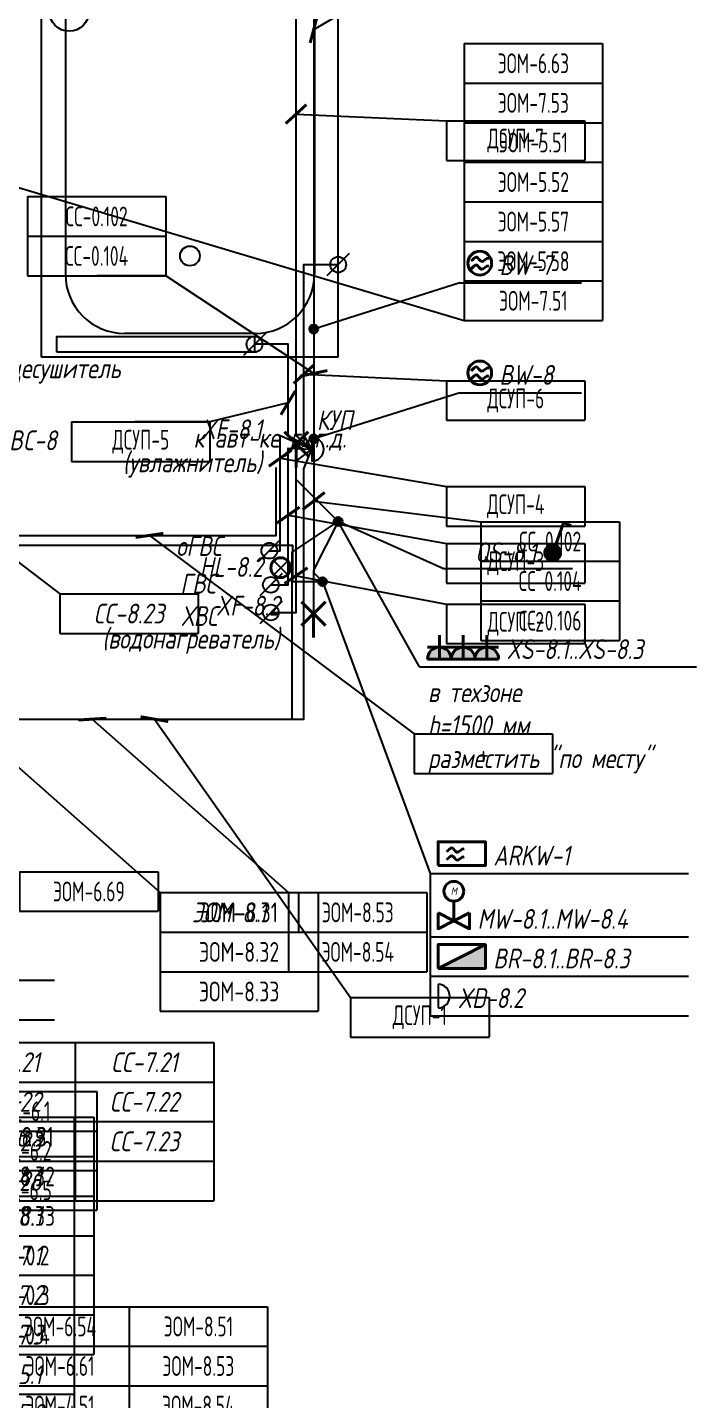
# Model space of a CAD drawing. Header units: millimetres. Extents: x -14566 to 16488, y -7315 to 17206.
# Drawn here: x 14795 to 16488, y 8711 to 12178 of the extents above; entities that cross this region are included whole.
import ezdxf
from ezdxf.enums import TextEntityAlignment as Align

# ---------------------------------------------------------------- set-up
doc = ezdxf.new("R2010")
doc.units = ezdxf.units.MM
doc.linetypes.add('DASHED', pattern=[19.05, 12.7, -6.35])
for name, color, linetype in [('01 Экспликация', 7, 'Continuous'), ('02 Розетки', 7, 'Continuous'), ('03 Стационарное ЭО', 7, 'Continuous'), ('04 Освещение', 7, 'Continuous'), ('05 Слаботочка', 7, 'Continuous'), ('06 Авт-ка климата', 7, 'Continuous'), ('07 Авт-ка общая', 7, 'Continuous'), ('09 ДСУП', 7, 'Continuous'), ('12 Трассы и коробки 220', 7, 'Continuous')]:
    doc.layers.add(name, color=color, linetype=linetype)
doc.styles.add('GOST typeA', font='')
doc.styles.get("Standard").update_dxf_attribs({"font": 'arial.ttf'})
doc.styles.add('ГОСТ-ISOCPEUR', font='isocpeui.ttf', dxfattribs={"width": 0.8})
doc.styles.get('GOST typeA').set_extended_font_data('GOST type A')
doc.linetypes.add('220V_LINE', pattern='A,0.2,-0.05,["~220V",Standard,S=0.1,R=0,X=0,Y=-0.05],-0.4,0.1', length=0.75)
doc.dimstyles.new('ISO-25', dxfattribs={"dimtxt": 2.5, "dimasz": 2.5, "dimexe": 1.25, "dimexo": 0.625, "dimtad": 1, "dimtxsty": 'Standard', "dimcen": 2.5, "dimadec": 0, "dimazin": 0, "dimtfac": 1, "dimtmove": 0, "dimatfit": 3, "dimfxl": 1, "dimarcsym": 0})

# ---------------------------------------------------------------- blocks, each defined once
blk = doc.blocks.new('розетка скрытая трехполюсная IP54')
at = {"lineweight": -2}
h = blk.add_hatch(color=0, dxfattribs=at)
h.paths.add_polyline_path([(0, 0), (0, 1.5, 0.414214), (-1.5, 0)])
h.paths.add_polyline_path([(1.5, 0, 0.414214), (0, 1.5), (0, 0)])
at = {"color": 0, "lineweight": -2}
for p, q in [((0, 0), (0, 3)), ((-1.5, 1.5), (1.5, 1.5)), ((-1.5, 0), (1.5, 0))]:
    blk.add_line(p, q, dxfattribs=at)
blk.add_arc((0, 0), 1.5, 0, 180, dxfattribs=at)
blk = doc.blocks.new('вентиль с электроприводом')
at = {"color": 0, "linetype": 'DASHED', "lineweight": -2}
blk.add_line((0, 2.5), (0, 0), dxfattribs=at)
at = {"color": 0, "lineweight": -2}
for points in [[(-2, 1), (-2, -1), (0, 0), (-2, 1)], [(2, 1), (2, -1), (0, 0), (2, 1)]]:
    blk.add_lwpolyline(points, dxfattribs=at)
blk.add_circle((0, 3.75), 1.25, dxfattribs=at)
at = {"color": 0, "lineweight": -2, "style": 'ГОСТ-ISOCPEUR', "width": 0.8}
blk.add_text('M', height=1, rotation=360, dxfattribs=at).set_placement((0, 3.75), align=Align.MIDDLE_CENTER)
blk = doc.blocks.new('контроллер протечек')
at = {"color": 0, "lineweight": -2}
blk.add_lwpolyline([(0, 0), (0, 3), (6, 3), (6, 0)], close=True, dxfattribs=at)
at = {"color": 0, "lineweight": -2, "start_tangent": (0.745789, 0.666182), "end_tangent": (0.976749, -0.214388)}
for points in [[(1.1, 1.73), (1.77, 2.23), (2.38, 1.68), (3.32, 2.1)], [(1.1, 0.73), (1.77, 1.23), (2.38, 0.68), (3.32, 1.1)]]:
    blk.add_spline(points, degree=3, dxfattribs=at)
blk = doc.blocks.new('счетчик воды')
at = {"lineweight": -2}
blk.add_hatch(color=0, dxfattribs=at).paths.add_polyline_path([(6, 0), (6, 3), (0, 0)])
at = {"color": 0, "lineweight": -2}
blk.add_line((0, 0), (6, 3), dxfattribs=at)
blk.add_lwpolyline([(0, 0), (0, 3), (6, 3), (6, 0)], close=True, dxfattribs=at)
blk = doc.blocks.new('стац. точка')
at = {"color": 0, "lineweight": -2}
for p, q in [((-1.5, 1.5), (1.5, -1.5)), ((1.5, 1.5), (-1.5, -1.5)), ((0, 0), (0, -3))]:
    blk.add_line(p, q, dxfattribs=at)
blk = doc.blocks.new('кнопка 1 открытая IP44')
at = {"lineweight": -2}
blk.add_hatch(color=0, dxfattribs=at).paths.add_polyline_path([(-1, 0, 1), (1, 0, 1)])
at = {"color": 0, "lineweight": -2}
for p, q in [((0.35, 0.94), (1.39, 3.78)), ((1.39, 3.78), (2.34, 3.45))]:
    blk.add_line(p, q, dxfattribs=at)
blk.add_circle((0, 0), 1, dxfattribs=at)
blk = doc.blocks.new('*T132')
at = {"layer": '02 Розетки', "color": 0, "lineweight": -2}
for p, q in [((0, 0), (350, 0)), ((0, 0), (0, -900)), ((350, 0), (350, -900)), ((0, -100), (350, -100)), ((0, -200), (350, -200)), ((0, -300), (350, -300)), ((0, -400), (350, -400)), ((0, -500), (350, -500)), ((0, -600), (350, -600)), ((0, -700), (350, -700)), ((0, -800), (350, -800)), ((0, -900), (350, -900))]:
    blk.add_line(p, q, dxfattribs=at)
at = {"layer": '02 Розетки', "color": 0, "char_height": 50, "width": 330, "attachment_point": 5, "style": 'ГОСТ-ISOCPEUR'}
for s, insert in [('{ЭОМ-6.9}', (175, -50)), ('{ЭОМ-4.1}', (175, -150)), ('{ЭОМ-8.1}', (175, -250)), ('{ЭОМ-7.1}', (175, -350)), ('{ЭОМ-7.2}', (175, -450)), ('{ЭОМ-7.3}', (175, -550)), ('{ЭОМ-5.1}', (175, -650)), ('{ЭОМ-5.2}', (175, -750)), ('{ЭОМ-5.3}', (175, -850))]:
    blk.add_mtext(s, dxfattribs=dict(at, insert=insert))
blk = doc.blocks.new('*T147')
at = {"layer": '02 Розетки', "color": 0, "lineweight": -2}
for p, q in [((0, 0), (350, 0)), ((0, 0), (0, -100)), ((350, 0), (350, -100)), ((0, -100), (350, -100))]:
    blk.add_line(p, q, dxfattribs=at)
at = {"layer": '02 Розетки', "color": 0, "insert": (175, -50), "char_height": 50, "width": 330, "attachment_point": 5, "style": 'ГОСТ-ISOCPEUR'}
blk.add_mtext('{ЭОМ-8.1}', dxfattribs=at)
blk = doc.blocks.new('*T169')
at = {"layer": '03 Стационарное ЭО', "color": 0, "lineweight": -2}
for p, q in [((0, 0), (400, 0)), ((0, 0), (0, -600)), ((400, 0), (400, -600)), ((0, -100), (400, -100)), ((0, -200), (400, -200)), ((0, -300), (400, -300)), ((0, -400), (400, -400)), ((0, -500), (400, -500)), ((0, -600), (400, -600))]:
    blk.add_line(p, q, dxfattribs=at)
at = {"layer": '03 Стационарное ЭО', "color": 0, "char_height": 50, "width": 380, "attachment_point": 5, "style": 'GOST typeA'}
for s, insert in [('{\\W0.9;ЭОМ-8.31}', (200, -50)), ('{\\W0.9;ЭОМ-8.32}', (200, -150)), ('{\\W0.9;ЭОМ-8.33}', (200, -250)), ('{\\W0.9;ЭОМ-0.2}', (200, -350)), ('{\\W0.9;ЭОМ-0.3}', (200, -450)), ('{\\W0.9;ЭОМ-0.4}', (200, -550))]:
    blk.add_mtext(s, dxfattribs=dict(at, insert=insert))
blk = doc.blocks.new('*T175')
at = {"layer": '03 Стационарное ЭО', "color": 0, "lineweight": -2}
for p, q in [((0, 0), (400, 0)), ((0, 0), (0, -300)), ((400, 0), (400, -300)), ((0, -100), (400, -100)), ((0, -200), (400, -200)), ((0, -300), (400, -300))]:
    blk.add_line(p, q, dxfattribs=at)
at = {"layer": '03 Стационарное ЭО', "color": 0, "char_height": 50, "width": 380, "attachment_point": 5, "style": 'GOST typeA'}
for s, insert in [('{\\W0.9;ЭОМ-8.31}', (200, -50)), ('{\\W0.9;ЭОМ-8.32}', (200, -150)), ('{\\W0.9;ЭОМ-8.33}', (200, -250))]:
    blk.add_mtext(s, dxfattribs=dict(at, insert=insert))
blk = doc.blocks.new('*T195')
at = {"layer": '04 Освещение', "color": 0, "lineweight": -2}
for p, q in [((0, 0), (350, 0)), ((0, 0), (0, -1000)), ((350, 0), (350, -1000)), ((0, -100), (350, -100)), ((0, -200), (350, -200)), ((0, -300), (350, -300)), ((0, -400), (350, -400)), ((0, -500), (350, -500)), ((0, -600), (350, -600)), ((0, -700), (350, -700)), ((0, -800), (350, -800)), ((0, -900), (350, -900)), ((0, -1000), (350, -1000))]:
    blk.add_line(p, q, dxfattribs=at)
at = {"layer": '04 Освещение', "color": 0, "char_height": 50, "width": 330, "attachment_point": 5, "style": 'GOST typeA'}
for s, insert in [('{\\W0.8;ЭОМ-6.54}', (175, -50)), ('{\\W0.8;ЭОМ-6.61}', (175, -150)), ('{\\W0.8;ЭОМ-4.51}', (175, -250)), ('{\\W0.8;ЭОМ-4.52}', (175, -350)), ('{\\W0.8;ЭОМ-4.53}', (175, -450)), ('{\\W0.8;ЭОМ-4.54}', (175, -550)), ('{\\W0.8;ЭОМ-4.58}', (175, -650)), ('{\\W0.8;ЭОМ-4.60}', (175, -750)), ('{\\W0.8;ЭОМ-6.67}', (175, -850)), ('{\\W0.8;ЭОМ-6.69}', (175, -950))]:
    blk.add_mtext(s, dxfattribs=dict(at, insert=insert))
blk = doc.blocks.new('*T205')
at = {"layer": '04 Освещение', "color": 0, "lineweight": -2}
for p, q in [((0, 0), (350, 0)), ((0, 0), (0, -200)), ((350, 0), (350, -200)), ((0, -100), (350, -100)), ((0, -200), (350, -200))]:
    blk.add_line(p, q, dxfattribs=at)
at = {"layer": '04 Освещение', "color": 0, "char_height": 50, "width": 330, "attachment_point": 5, "style": 'GOST typeA'}
for s, insert in [('{\\W0.8;ЭОМ-8.53}', (175, -50)), ('{\\W0.8;ЭОМ-8.54}', (175, -150))]:
    blk.add_mtext(s, dxfattribs=dict(at, insert=insert))
blk = doc.blocks.new('*T234')
at = {"layer": '04 Освещение', "color": 0, "lineweight": -2}
for p, q in [((0, 0), (350, 0)), ((0, 0), (0, -900)), ((350, 0), (350, -900)), ((0, -100), (350, -100)), ((0, -200), (350, -200)), ((0, -300), (350, -300)), ((0, -400), (350, -400)), ((0, -500), (350, -500)), ((0, -600), (350, -600)), ((0, -700), (350, -700)), ((0, -800), (350, -800)), ((0, -900), (350, -900))]:
    blk.add_line(p, q, dxfattribs=at)
at = {"layer": '04 Освещение', "color": 0, "char_height": 50, "width": 330, "attachment_point": 5, "style": 'GOST typeA'}
for s, insert in [('{\\W0.8;ЭОМ-8.51}', (175, -50)), ('{\\W0.8;ЭОМ-8.53}', (175, -150)), ('{\\W0.8;ЭОМ-8.54}', (175, -250)), ('{\\W0.8;ЭОМ-7.51}', (175, -350)), ('{\\W0.8;ЭОМ-7.53}', (175, -450)), ('{\\W0.8;ЭОМ-5.51}', (175, -550)), ('{\\W0.8;ЭОМ-5.52}', (175, -650)), ('{\\W0.8;ЭОМ-5.57}', (175, -750)), ('{\\W0.8;ЭОМ-5.58}', (175, -850))]:
    blk.add_mtext(s, dxfattribs=dict(at, insert=insert))
blk = doc.blocks.new('*T244')
at = {"layer": '04 Освещение', "color": 0, "lineweight": -2}
for p, q in [((0, 0), (350, 0)), ((0, 0), (0, -100)), ((350, 0), (350, -100)), ((0, -100), (350, -100))]:
    blk.add_line(p, q, dxfattribs=at)
at = {"layer": '04 Освещение', "color": 0, "insert": (175, -50), "char_height": 50, "width": 330, "attachment_point": 5, "style": 'GOST typeA'}
blk.add_mtext('{\\W0.8;ЭОМ-6.69}', dxfattribs=at)
blk = doc.blocks.new('*T288')
at = {"layer": '06 Авт-ка климата', "color": 0, "lineweight": -2}
for p, q in [((0, 0), (700, 0)), ((0, 0), (0, -400)), ((350, 0), (350, -400)), ((700, 0), (700, -400)), ((0, -100), (700, -100)), ((0, -200), (700, -200)), ((0, -300), (700, -300)), ((0, -400), (700, -400))]:
    blk.add_line(p, q, dxfattribs=at)
at = {"layer": '06 Авт-ка климата', "color": 0, "char_height": 50, "width": 330, "attachment_point": 5, "style": 'ГОСТ-ISOCPEUR'}
for s, insert in [('{СС-8.21}', (175, -50)), ('{СС-7.21}', (525, -50)), ('{СС-8.22}', (175, -150)), ('{СС-7.22}', (525, -150)), ('{СС-8.23}', (175, -250)), ('{СС-7.23}', (525, -250)), ('{СС-4.26}', (175, -350))]:
    blk.add_mtext(s, dxfattribs=dict(at, insert=insert))
blk = doc.blocks.new('*T308')
at = {"layer": '06 Авт-ка климата', "color": 0, "lineweight": -2}
for p, q in [((0, 0), (350, 0)), ((0, 0), (0, -100)), ((350, 0), (350, -100)), ((0, -100), (350, -100))]:
    blk.add_line(p, q, dxfattribs=at)
at = {"layer": '06 Авт-ка климата', "color": 0, "insert": (175, -50), "char_height": 50, "width": 330, "attachment_point": 5, "style": 'ГОСТ-ISOCPEUR'}
blk.add_mtext('{СС-8.23}', dxfattribs=at)
blk = doc.blocks.new('коробка коммутационная')
at = {"color": 0}
blk.add_line((0, 3), (0, 0), dxfattribs=at)
blk.add_arc((0, 1.5), 1.5, 270, 90, dxfattribs=at)
blk = doc.blocks.new('датчик протечки')
at = {"color": 0, "lineweight": -2}
blk.add_circle((0, 0), 1.5, dxfattribs=at)
at = {"color": 0, "lineweight": -2, "start_tangent": (0.745789, 0.666182), "end_tangent": (0.976749, -0.214388)}
for points in [[(-1.08, 0.27), (-0.41, 0.76), (0.2, 0.22), (1.14, 0.64)], [(-1.08, -0.73), (-0.41, -0.24), (0.2, -0.78), (1.14, -0.36)]]:
    blk.add_spline(points, degree=3, dxfattribs=at)
blk = doc.blocks.new('*T398')
at = {"layer": '07 Авт-ка общая', "color": 0, "lineweight": -2}
for p, q in [((0, 0), (350, 0)), ((0, 0), (0, -300)), ((350, 0), (350, -300)), ((0, -100), (350, -100)), ((0, -200), (350, -200)), ((0, -300), (350, -300))]:
    blk.add_line(p, q, dxfattribs=at)
at = {"layer": '07 Авт-ка общая', "color": 0, "char_height": 50, "width": 330, "attachment_point": 5, "style": 'GOST typeA'}
for s, insert in [('{\\W0.8;СС-0.102}', (175, -50)), ('{\\W0.8;СС-0.104}', (175, -150)), ('{\\W0.8;СС-0.106}', (175, -250))]:
    blk.add_mtext(s, dxfattribs=dict(at, insert=insert))
blk = doc.blocks.new('*T399')
at = {"layer": '07 Авт-ка общая', "color": 0, "lineweight": -2}
for p, q in [((0, 0), (350, 0)), ((0, 0), (0, -200)), ((350, 0), (350, -200)), ((0, -100), (350, -100)), ((0, -200), (350, -200))]:
    blk.add_line(p, q, dxfattribs=at)
at = {"layer": '07 Авт-ка общая', "color": 0, "char_height": 50, "width": 330, "attachment_point": 5, "style": 'GOST typeA'}
for s, insert in [('{\\W0.8;СС-0.102}', (175, -50)), ('{\\W0.8;СС-0.104}', (175, -150))]:
    blk.add_mtext(s, dxfattribs=dict(at, insert=insert))
blk = doc.blocks.new('*T460')
at = {"layer": '05 Слаботочка', "color": 0, "lineweight": -2}
for p, q in [((0, 0), (350, 0)), ((0, 0), (0, -300)), ((350, 0), (350, -300)), ((0, -100), (350, -100)), ((0, -200), (350, -200)), ((0, -300), (350, -300))]:
    blk.add_line(p, q, dxfattribs=at)
at = {"layer": '05 Слаботочка', "color": 0, "char_height": 50, "width": 330, "attachment_point": 5, "style": 'GOST typeA'}
for s, insert in [('{\\W0.8;СС-6.1}', (175, -50)), ('{\\W0.8;СС-6.2}', (175, -150)), ('{\\W0.8;СС-6.5}', (175, -250))]:
    blk.add_mtext(s, dxfattribs=dict(at, insert=insert))
blk = doc.blocks.new('*T543')
at = {"layer": '04 Освещение', "color": 0, "lineweight": -2}
for p, q in [((0, 0), (350, 0)), ((0, 0), (0, -700)), ((350, 0), (350, -700)), ((0, -100), (350, -100)), ((0, -200), (350, -200)), ((0, -300), (350, -300)), ((0, -400), (350, -400)), ((0, -500), (350, -500)), ((0, -600), (350, -600)), ((0, -700), (350, -700))]:
    blk.add_line(p, q, dxfattribs=at)
at = {"layer": '04 Освещение', "color": 0, "char_height": 50, "width": 330, "attachment_point": 5, "style": 'GOST typeA'}
for s, insert in [('{\\W0.8;ЭОМ-6.63}', (175, -50)), ('{\\W0.8;ЭОМ-7.53}', (175, -150)), ('{\\W0.8;ЭОМ-5.51}', (175, -250)), ('{\\W0.8;ЭОМ-5.52}', (175, -350)), ('{\\W0.8;ЭОМ-5.57}', (175, -450)), ('{\\W0.8;ЭОМ-5.58}', (175, -550)), ('{\\W0.8;ЭОМ-7.51}', (175, -650))]:
    blk.add_mtext(s, dxfattribs=dict(at, insert=insert))
blk = doc.blocks.new('*T554')
at = {"layer": '09 ДСУП', "color": 0, "lineweight": -2}
for p, q in [((0, 0), (350, 0)), ((0, 0), (0, -100)), ((350, 0), (350, -100)), ((0, -100), (350, -100))]:
    blk.add_line(p, q, dxfattribs=at)
at = {"layer": '09 ДСУП', "color": 0, "insert": (175, -50), "char_height": 50, "width": 330, "attachment_point": 5, "style": 'GOST typeA'}
blk.add_mtext('{\\W0.8;ДСУП-1}', dxfattribs=at)
blk = doc.blocks.new('A$C441F25BF')
at = {"linetype": 'ByBlock'}
for p, q in [((26.3, -1765.2), (26.2, 34.8)), ((26.2, 34.8), (776.2, 34.8)), ((776.3, -1765.2), (776.2, 34.8)), ((86.2, -340.2), (86.3, -1555.2)), ((716.2, -340.2), (716.3, -1555.2)), ((566.3, -1705.2), (236.3, -1705.2)), ((776.3, -1765.2), (26.3, -1765.2))]:
    blk.add_line(p, q, dxfattribs=at)
blk.add_circle((401.3, -1509.3), 25, dxfattribs=at)
for centre, radius, start, end in [((401.2, -340.2), 315, 0.001, 180.001), ((236.3, -1555.2), 150, 180.001, 270.001), ((566.3, -1555.2), 150, 270.001, 0.001)]:
    blk.add_arc(centre, radius, start, end, dxfattribs=at)
blk = doc.blocks.new('*T556')
at = {"layer": '09 ДСУП', "color": 0, "lineweight": -2}
for p, q in [((0, 0), (350, 0)), ((0, 0), (0, -100)), ((350, 0), (350, -100)), ((0, -100), (350, -100))]:
    blk.add_line(p, q, dxfattribs=at)
at = {"layer": '09 ДСУП', "color": 0, "insert": (175, -50), "char_height": 50, "width": 330, "attachment_point": 5, "style": 'GOST typeA'}
blk.add_mtext('{\\W0.8;ДСУП-4}', dxfattribs=at)
blk = doc.blocks.new('*T557')
at = {"layer": '09 ДСУП', "color": 0, "lineweight": -2}
for p, q in [((0, 0), (350, 0)), ((0, 0), (0, -100)), ((350, 0), (350, -100)), ((0, -100), (350, -100))]:
    blk.add_line(p, q, dxfattribs=at)
at = {"layer": '09 ДСУП', "color": 0, "insert": (175, -50), "char_height": 50, "width": 330, "attachment_point": 5, "style": 'GOST typeA'}
blk.add_mtext('{\\W0.8;ДСУП-3}', dxfattribs=at)
blk = doc.blocks.new('*T558')
at = {"layer": '09 ДСУП', "color": 0, "lineweight": -2}
for p, q in [((0, 0), (350, 0)), ((0, 0), (0, -100)), ((350, 0), (350, -100)), ((0, -100), (350, -100))]:
    blk.add_line(p, q, dxfattribs=at)
at = {"layer": '09 ДСУП', "color": 0, "insert": (175, -50), "char_height": 50, "width": 330, "attachment_point": 5, "style": 'GOST typeA'}
blk.add_mtext('{\\W0.8;ДСУП-2}', dxfattribs=at)
blk = doc.blocks.new('*T559')
at = {"layer": '09 ДСУП', "color": 0, "lineweight": -2}
for p, q in [((0, 0), (350, 0)), ((0, 0), (0, -100)), ((350, 0), (350, -100)), ((0, -100), (350, -100))]:
    blk.add_line(p, q, dxfattribs=at)
at = {"layer": '09 ДСУП', "color": 0, "insert": (175, -50), "char_height": 50, "width": 330, "attachment_point": 5, "style": 'GOST typeA'}
blk.add_mtext('{\\W0.8;ДСУП-6}', dxfattribs=at)
blk = doc.blocks.new('*T560')
at = {"layer": '09 ДСУП', "color": 0, "lineweight": -2}
for p, q in [((0, 0), (350, 0)), ((0, 0), (0, -100)), ((350, 0), (350, -100)), ((0, -100), (350, -100))]:
    blk.add_line(p, q, dxfattribs=at)
at = {"layer": '09 ДСУП', "color": 0, "insert": (175, -50), "char_height": 50, "width": 330, "attachment_point": 5, "style": 'GOST typeA'}
blk.add_mtext('{\\W0.8;ДСУП-5}', dxfattribs=at)
blk = doc.blocks.new('*T561')
at = {"layer": '09 ДСУП', "color": 0, "lineweight": -2}
for p, q in [((0, 0), (350, 0)), ((0, 0), (0, -100)), ((350, 0), (350, -100)), ((0, -100), (350, -100))]:
    blk.add_line(p, q, dxfattribs=at)
at = {"layer": '09 ДСУП', "color": 0, "insert": (175, -50), "char_height": 50, "width": 330, "attachment_point": 5, "style": 'GOST typeA'}
blk.add_mtext('{\\W0.8;ДСУП-7}', dxfattribs=at)
blk = doc.blocks.new('*T582')
at = {"layer": '04 Освещение', "color": 0, "lineweight": -2}
for p, q in [((0, 0), (350, 0)), ((0, 0), (0, -100)), ((350, 0), (350, -100)), ((0, -100), (350, -100))]:
    blk.add_line(p, q, dxfattribs=at)
at = {"layer": '04 Освещение', "color": 0, "insert": (175, -50), "char_height": 50, "width": 330, "attachment_point": 5, "style": 'GOST typeA'}
blk.add_mtext('{+}', dxfattribs=at)

msp = doc.modelspace()

# ---------------------------------------------------------------- hatches: boundary and pattern name
at = {"layer": '07 Авт-ка общая'}
for points in [[(15509.5, 11416.3, 1), (15529.5, 11416.3, 1)], [(15509.5, 11138.9, 1), (15529.5, 11138.9, 1)], [(15531.7, 10778, 1), (15551.7, 10778, 1)]]:
    msp.add_hatch(color=256, dxfattribs=at).paths.add_polyline_path(points)
at = {"layer": '12 Трассы и коробки 220'}
msp.add_hatch(color=256, dxfattribs=at).paths.add_polyline_path([(15571.2, 10930, 1), (15591.2, 10930, 1)])

# ---------------------------------------------------------------- linework, layer by layer
at = {"layer": '01 Экспликация'}
msp.add_circle((14900.8, 12218.9), 50, dxfattribs=at)
at = {"layer": '02 Розетки'}
for q in [(15581.2, 10930), (16487.9, 10562.5)]:
    msp.add_line((15787.3, 10562.5), q, dxfattribs=at)
at = {"layer": '03 Стационарное ЭО', "color": 7, "linetype": '220V_LINE', "ltscale": 200, "flags": 128}
for points in [[(15581.2, 10930), (15475.3, 11035.9), (15475.3, 11066.3)], [(15581.2, 10930), (15519, 10807), (15519, 10697.2)]]:
    msp.add_lwpolyline(points, dxfattribs=at)
at = {"layer": '04 Освещение'}
for q in [(15581.2, 10930), (16173.9, 10810.9)]:
    msp.add_line((15846, 10810.9), q, dxfattribs=at)
at = {"layer": '04 Освещение', "color": 3}
for p, q in [((15453.7, 10795.6), (15418.3, 10831)), ((15418.3, 10795.6), (15453.7, 10831))]:
    msp.add_line(p, q, dxfattribs=at)
at = {"layer": '04 Освещение', "linetype": '220V_LINE', "ltscale": 200, "flags": 128}
msp.add_lwpolyline([(13984.8, 10830), (14049.8, 10894.9), (15424.4, 10894.9), (15424.4, 11066.1)], dxfattribs=at)
at = {"layer": '04 Освещение', "color": 3, "lineweight": 40}
msp.add_circle((15436, 10813.3), 25, dxfattribs=at)
at = {"layer": '05 Слаботочка'}
for p, q in [((14364.1, 9770.9), (14863.7, 9770.9)), ((14364.1, 9670.9), (14863.7, 9670.9))]:
    msp.add_line(p, q, dxfattribs=at)
at = {"layer": '07 Авт-ка общая'}
for p, q in [((15889.5, 11532.9), (15519.5, 11416.3)), ((15889.5, 11532.9), (16196.8, 11532.9)), ((15889.5, 11255.5), (15519.5, 11138.9)), ((15889.5, 11255.5), (16196.8, 11255.5)), ((15541.7, 10778), (15813.9, 10040.7)), ((15813.9, 10040.7), (16467.9, 10040.7)), ((15813.9, 10040.7), (15813.9, 9680.7)), ((15813.9, 9880.7), (16467.9, 9880.7)), ((15813.9, 9780.7), (16467.9, 9780.7)), ((15813.9, 9680.7), (16467.9, 9680.7))]:
    msp.add_line(p, q, dxfattribs=at)
for points in [[(15519.5, 13752.5), (15519.5, 10800.2), (15541.7, 10778)], [(12598.5, 10870.2), (12598.5, 10870.2), (15465.9, 10870.2), (15465.9, 10778), (15541.7, 10778)]]:
    msp.add_lwpolyline(points, dxfattribs=at)
at = {"layer": '07 Авт-ка общая', "lineweight": 40}
for centre in [(15519.5, 11416.3), (15519.5, 11138.9), (15541.7, 10778)]:
    msp.add_circle(centre, 10, dxfattribs=at)
at = {"layer": '09 ДСУП', "color": 3, "lineweight": -2}
for p, q in [((15609.5, 11607.3), (15553, 11550.8)), ((15398.1, 11406.1), (15341.5, 11349.6)), ((15435.5, 10884.4), (15379, 10827.8)), ((15439.5, 10798.4), (15383, 10741.8)), ((15439.5, 10728.4), (15383, 10671.8))]:
    msp.add_line(p, q, dxfattribs=at)
for points in [[(15514.8, 11112.8), (15474.8, 11147.1), (15474.8, 12907.6), (14483.4, 12907.6)], [(15514.8, 11112.8), (15494.8, 11147.5), (15494.8, 11579.1), (15581.2, 11579.1)], [(15514.8, 11112.8), (15454.8, 11146.1), (15454.8, 11377.9), (15369.8, 11377.9)], [(15407.2, 10856.1), (15434.8, 10856.1), (15434.8, 11147.5), (15514.8, 11112.8)], [(13768.2, 8711.2), (13768.2, 10033.2), (13601.2, 10200.2), (13601.2, 10389.5), (13642.4, 10430.6), (15494.8, 10430.6), (15494.8, 11062.8), (15514.8, 11112.8)], [(15411.2, 10770.1), (15454.8, 10770.1), (15454.8, 11115.1), (15514.8, 11112.8)], [(15411.2, 10700.1), (15474.8, 10700.1), (15474.8, 11082.8), (15514.8, 11112.8)]]:
    msp.add_lwpolyline(points, dxfattribs=at)
at = {"layer": '09 ДСУП'}
msp.add_lwpolyline([(14869.8, 11357.9), (14869.8, 11397.9), (15369.8, 11397.9), (15369.8, 11357.9)], close=True, dxfattribs=at)
at = {"layer": '09 ДСУП', "color": 3, "lineweight": -2}
for centre in [(15581.2, 11579.1), (15369.8, 11377.9), (15407.2, 10856.1), (15411.2, 10770.1), (15411.2, 10700.1)]:
    msp.add_circle(centre, 20, dxfattribs=at)
at = {"layer": '12 Трассы и коробки 220', "linetype": '220V_LINE', "ltscale": 200, "flags": 128}
msp.add_lwpolyline([(13601.2, 10389.5), (13642.4, 10430.6), (15464.8, 10430.6), (15464.8, 10852.7), (15581.2, 10930)], dxfattribs=at)
at = {"layer": '12 Трассы и коробки 220', "lineweight": 40}
msp.add_circle((15581.2, 10930), 10, dxfattribs=at)

# ---------------------------------------------------------------- block references
for name, p in [('*T543', (15900, 12137.8)), ('*T561', (15855.5, 11942.5)), ('*T399', (14795.5, 11751)), ('*T559', (15855.5, 11285.7)), ('*T560', (14907, 11181.5)), ('*T556', (15855.5, 11018.4)), ('*T398', (15942.6, 10929.4)), ('*T557', (15855.5, 10874.5)), ('*T308', (14877.3, 10747.4)), ('*T558', (15855.5, 10721.4)), ('*T582', (15773.7, 10393.1)), ('*T244', (14775.7, 10045.1)), ('*T147', (15130.7, 9992.3)), ('*T175', (15130.7, 9992.3)), ('*T205', (15455.8, 9992.3)), ('*T554', (15612.9, 9727.2)), ('*T288', (14566.5, 9613.6)), ('*T460', (14621.2, 9489.7)), ('*T132', (14563.5, 9425.1)), ('*T169', (14563.5, 9425.1)), ('*T195', (14702.6, 8945.9)), ('*T234', (15052.6, 8945.9))]:
    msp.add_blockref(name, p)
at = {"layer": '02 Розетки', "color": 1, "lineweight": 40, "xscale": 20, "yscale": 20, "zscale": 20}
for p in [(15837.3, 10582.5), (15897.3, 10582.5), (15957.3, 10582.5)]:
    msp.add_blockref('розетка скрытая трехполюсная IP54', p, dxfattribs=at)
at = {"layer": '03 Стационарное ЭО', "color": 5, "lineweight": 40, "xscale": 20, "yscale": 20, "zscale": 20}
for p in [(15475.3, 11126.3), (15519, 10697.2)]:
    msp.add_blockref('стац. точка', p, dxfattribs=at)
at = {"layer": '04 Освещение', "color": 3, "lineweight": 40, "xscale": 20, "yscale": 20, "zscale": 20}
msp.add_blockref('кнопка 1 открытая IP44', (16123.9, 10850.9), dxfattribs=at)
at = {"layer": '07 Авт-ка общая', "color": 4, "lineweight": 40, "xscale": 20, "yscale": 20, "zscale": 20}
for name, p in [('датчик протечки', (15939.5, 11582.9)), ('датчик протечки', (15939.5, 11305.5)), ('контроллер протечек', (15833.9, 10060.7)), ('вентиль с электроприводом', (15873.9, 9920.7)), ('счетчик воды', (15833.9, 9800.7))]:
    msp.add_blockref(name, p, dxfattribs=at)
at = {"layer": '07 Авт-ка общая', "xscale": 20, "yscale": 20, "zscale": 20}
msp.add_blockref('коробка коммутационная', (15833.9, 9700.7), dxfattribs=at)
at = {"layer": '09 ДСУП'}
msp.add_blockref('A$C441F25BF', (14805, 13110.3), dxfattribs=at)
at = {"layer": '09 ДСУП', "xscale": 20, "yscale": 20, "zscale": 20}
msp.add_blockref('коробка коммутационная', (15514.8, 11082.8), dxfattribs=at)

# ---------------------------------------------------------------- texts
at = {"layer": '02 Розетки', "linetype": 'Continuous', "style": 'ГОСТ-ISOCPEUR', "width": 0.8}
msp.add_text('XS-8.1..XS-8.3', height=50, dxfattribs=at).set_placement((16007.3, 10582.5))
at = {"layer": '02 Розетки', "linetype": 'Continuous', "insert": (15808.5, 10408.4), "char_height": 50, "attachment_point": 4, "style": 'ГОСТ-ISOCPEUR'}
msp.add_mtext_dynamic_manual_height_columns('{\\pxql;в техзоне\\Ph=1500 мм\\Pразместить "по месту"}', width=1073.174, gutter_width=1073.2, heights=[446.2], dxfattribs=at)
at = {"layer": '03 Стационарное ЭО', "color": 7, "linetype": 'Continuous', "char_height": 50, "attachment_point": 4, "style": 'ГОСТ-ISOCPEUR'}
for s, insert in [('{\\pxqr;XF-8.1\\P(увлажнитель)}', (14315.9, 11114.5)), ('{\\pxqr;XF-8.2\\P(водонагреватель)}', (14360.5, 10668.8))]:
    msp.add_mtext_dynamic_manual_height_columns(s, width=1073.174, gutter_width=1073.2, heights=[446.2], dxfattribs=dict(at, insert=insert))
at = {"layer": '04 Освещение', "linetype": 'Continuous', "style": 'ГОСТ-ISOCPEUR', "width": 0.8}
for s, p in [('к авт-ке гиг.д.', (15602.4, 11116.6)), ('QS-8.1', (16083.5, 10827.4)), ('HL-8.2', (15391.2, 10790.1))]:
    msp.add_text(s, height=50, dxfattribs=at).set_placement(p, align=Align.RIGHT)
at = {"layer": '06 Авт-ка климата', "linetype": 'Continuous', "style": 'ГОСТ-ISOCPEUR', "width": 0.8}
msp.add_text('BC-8', height=50, dxfattribs=at).set_placement((14869.6, 11110.1), align=Align.RIGHT)
at = {"layer": '07 Авт-ка общая', "linetype": 'Continuous', "style": 'ГОСТ-ISOCPEUR', "width": 0.8}
for s, p in [('BW-7', (15989.5, 11552.9)), ('BW-8', (15989.5, 11275.5)), ('ARKW-1', (15973.9, 10060.7)), ('MW-8.1..MW-8.4', (15933.9, 9900.7)), ('BR-8.1..BR-8.3', (15973.9, 9800.7)), ('XD-8.2', (15883.9, 9700.7))]:
    msp.add_text(s, height=50, dxfattribs=at).set_placement(p)
at = {"layer": '09 ДСУП', "linetype": 'Continuous', "style": 'ГОСТ-ISOCPEUR', "width": 0.8}
for s, p in [('полотенцесушитель', (14549.7, 11292.2)), ('КУП', (15527.5, 11161)), ('оГВС', (15172, 10842.9)), ('ГВС', (15182.2, 10747.9)), ('ХВС', (15185.1, 10666))]:
    msp.add_text(s, height=50, dxfattribs=at).set_placement(p)

# ---------------------------------------------------------------- leaders
at = {"layer": '02 Розетки'}
msp.add_leader([(14634.4, 10430.6), (15130.7, 9992.3), (15290.6, 9992.3)], dimstyle='ISO-25', override={"dimasz": 50, "dimgap": 1, "dimtad": 0, "dimldrblk": 'ArchTick'}, dxfattribs=at)
at = {"layer": '03 Стационарное ЭО'}
msp.add_leader([(14634.4, 10430.6), (15130.7, 9992.3), (15290.6, 9992.3)], dimstyle='ISO-25', override={"dimasz": 50, "dimgap": 1, "dimtad": 0, "dimldrblk": 'ArchTick'}, dxfattribs=at)
at = {"layer": '04 Освещение'}
for points in [[(13601.2, 12122.5), (15900, 11437.8), (16075, 11437.8)], [(15104.1, 10894.9), (15773.7, 10393.1), (15933.5, 10393.1)], [(14959.5, 10430.6), (15455.8, 9992.3), (15615.7, 9992.3)], [(13768.2, 9028), (14702.6, 8945.9), (14862.5, 8945.9)]]:
    msp.add_leader(points, dimstyle='ISO-25', override={"dimasz": 50, "dimgap": 1, "dimtad": 0, "dimldrblk": 'ArchTick'}, dxfattribs=at)
at = {"layer": '05 Слаботочка'}
msp.add_leader([(13968, 9599.4), (14621.2, 9489.7), (14796.2, 9489.7)], dimstyle='ISO-25', override={"dimasz": 50, "dimgap": 1, "dimtad": 0, "dimldrblk": 'ArchTick'}, dxfattribs=at)
at = {"layer": '06 Авт-ка климата'}
msp.add_leader([(14565.3, 10984.9), (14877.3, 10747.4), (15052.3, 10747.4)], dimstyle='ISO-25', override={"dimasz": 50, "dimgap": 1, "dimtad": 0, "dimldrblk": 'ArchTick'}, dxfattribs=at)
at = {"layer": '07 Авт-ка общая'}
for points in [[(15519.5, 12173.7), (15942.6, 12420.4), (16117.6, 12420.4)], [(15519.5, 11304.3), (15145.5, 11551), (14970.5, 11551)], [(15519.5, 10981.8), (15942.6, 10929.4), (16117.6, 10929.4)]]:
    msp.add_leader(points, dimstyle='ISO-25', override={"dimasz": 50, "dimgap": 1, "dimtad": 0, "dimldrblk": 'ArchTick'}, dxfattribs=at)
at = {"layer": '09 ДСУП'}
for points in [[(15474.8, 11959.5), (15855.5, 11942.5), (16015.4, 11942.5)], [(15494.8, 11302.7), (15855.5, 11285.7), (16015.4, 11285.7)], [(15454.8, 11230), (15257, 11181.5), (15066.8, 11181.5)], [(15434.8, 11090), (15855.5, 11018.4), (16015.4, 11018.4)], [(15454.8, 10946.1), (15855.5, 10874.5), (16015.4, 10874.5)], [(15474.8, 10793), (15855.5, 10721.4), (16015.4, 10721.4)], [(15116.5, 10430.6), (15612.9, 9727.2), (15772.7, 9727.2)]]:
    msp.add_leader(points, dimstyle='ISO-25', override={"dimasz": 50, "dimgap": 1, "dimtad": 0, "dimldrblk": 'ArchTick'}, dxfattribs=at)

doc.saveas('drawing.dxf')
